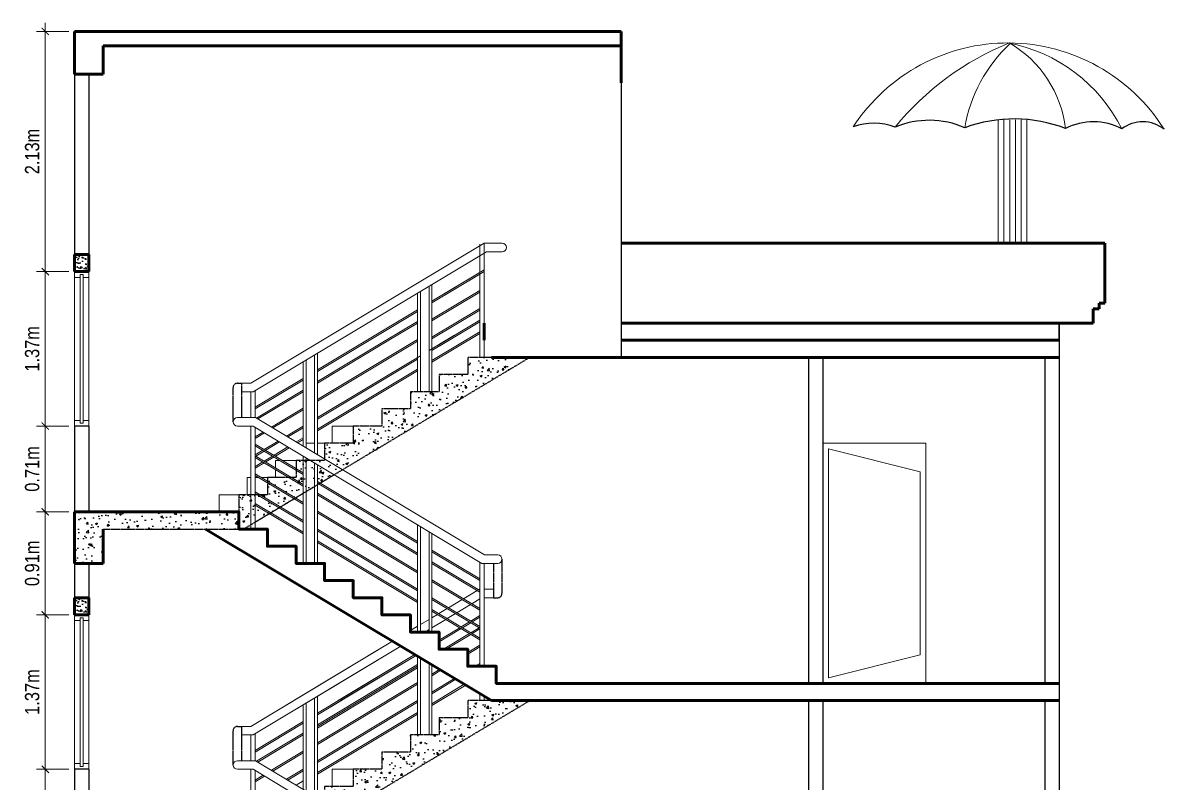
# Model space of a CAD drawing. Header units: inches. Extents: x -4010 to 92088, y -38563 to -1318.
# Drawn here: x 30557.5 to 30956.5, y -22051.6 to -21786.1 of the extents above; entities that cross this region are included whole.
import ezdxf

# ---------------------------------------------------------------- set-up
doc = ezdxf.new("R2010")
doc.units = ezdxf.units.IN
doc.header["$MEASUREMENT"] = 0
doc.header["$PDMODE"] = 99
doc.linetypes.add('ACAD_ISO04W100', pattern=[30.5, 24, -3, 0.5, -3])
doc.linetypes.add('DASHED2', pattern=[0.375, 0.25, -0.125])
for name, color, linetype, lineweight in [('Column', 2, 'Continuous', 50), ('Dimension', 7, 'Continuous', 15), ('door', 132, 'Continuous', 15), ('FLOOR CASE', 251, 'Continuous', 13), ('GRID', 8, 'ACAD_ISO04W100', 15), ('LOW-WALL', 4, 'Continuous', 20), ('RAIL', 200, 'Continuous', 13), ('RAILING', 2, 'Continuous', 13), ('win', 96, 'Continuous', 15), ('Window', 253, 'Continuous', 18)]:
    doc.layers.add(name, color=color, linetype=linetype, lineweight=lineweight)
for name, color, linetype in [('Hatch', 3, 'Continuous'), ('Stair', 190, 'DASHED2'), ('wall', 3, 'Continuous')]:
    doc.layers.add(name, color=color, linetype=linetype)
doc.styles.add('NARROW', font='ARIALN.TTF')
doc.dimstyles.new('3-16', dxfattribs={"dimtxt": 5, "dimasz": 2.5, "dimexe": 3, "dimexo": 2, "dimgap": 2, "dimtad": 1, "dimdec": 1, "dimzin": 3, "dimdsep": 46, "dimlunit": 4, "dimtxsty": 'NARROW', "dimblk": 'ARCHTICK', "dimcen": 0, "dimdle": 3, "dimclrd": 256, "dimclre": 256, "dimclrt": 7, "dimaunit": 1, "dimadec": 3, "dimazin": 1, "dimtfac": 1, "dimtdec": 1, "dimtofl": 0, "dimtmove": 0, "dimatfit": 3, "dimldrblk": 'CLOSED', "dimfxl": 1, "dimtolj": 1, "dimtzin": 0, "dimlwd": -1, "dimlwe": -1, "dimarcsym": 0})
pattern_1 = [(50, (19952.1916, -8265.562), (7.1726018, -0.6275213), [0.75, -8.25]), (355, (19952.1916, -8265.562), (-1.3875133, 7.5219213), [0.6, -6.6]), (100.4514, (19952.789, -8265.614), (5.7850938, 6.8943954), [0.637402, -7.011421]), (46.1842, (19952.192, -8263.562), (10.6724105, -1.65519), [1.125, -12.375]), (96.6356, (19953.081, -8263.7), (9.346627, 9.741179), [0.956103, -10.51713]), (351.1842, (19952.192, -8263.562), (9.3466195, 9.741186), [0.9, -9.9]), (21, (19953.1916, -8264.062), (5.9690705, -4.026189), [0.75, -8.25]), (326, (19953.1916, -8264.062), (2.4331533, 7.2515005), [0.6, -6.6]), (71.4514, (19953.689, -8264.397), (8.4022263, 3.225305), [0.637402, -7.011421]), (37.5, (19952.1916, -8265.5618), (0.12159855, 3.32893854), [0, -6.52, 0, -6.7, 0, -6.625]), (7.5, (19952.1916, -8265.5618), (2.6306954, 3.9441171), [0, -3.82, 0, -6.37, 0, -2.525]), (327.5, (19949.9616, -8265.5618), (5.33822436, -0.2255487), [0, -2.5, 0, -7.8, 0, -10.35]), (317.5, (19948.9616, -8265.562), (5.8318617, 1.0010498), [0, -3.25, 0, -5.18, 0, -7.35])]

# ---------------------------------------------------------------- blocks, each defined once
blk = doc.blocks.new('_ArchTick')
at = {"layer": 'GRID', "color": 0, "const_width": 0.15}
blk.add_lwpolyline([(-0.5, -0.5), (0.5, 0.5)], dxfattribs=at)
blk = doc.blocks.new('*D727')
at = {"layer": 'Defpoints', "color": 0}
for p in [(30565.34, -22047.06), (30575.6, -22047.06), (30575.6, -22077.06)]:
    blk.add_point(p, dxfattribs=at)
at = {"layer": 'Dimension'}
for p, q in [((30565.34, -22080.06), (30565.34, -22044.06)), ((30573.6, -22047.06), (30562.34, -22047.06)), ((30573.6, -22077.06), (30562.34, -22077.06))]:
    blk.add_line(p, q, dxfattribs=at)
at = {"layer": 'Dimension', "xscale": 2.5, "yscale": 2.5, "zscale": 2.5}
for p, rotation in [((30565.34, -22047.06), 90), ((30565.34, -22077.06), 270)]:
    blk.add_blockref('_ArchTick', p, dxfattribs=dict(at, rotation=rotation))
at = {"layer": 'Dimension', "color": 7, "insert": (30560.79, -22062.06), "char_height": 5, "attachment_point": 5, "rotation": 90, "style": 'NARROW'}
blk.add_mtext('\\A1;0.76m', dxfattribs=at)
blk = doc.blocks.new('_Closed')
at = {"layer": 'wall', "color": 0, "lineweight": -2}
for p, q in [((-1, 0.17), (0, 0)), ((-1, 0.17), (-1, -0.17)), ((0, 0), (-1, -0.17)), ((0, 0), (-1, 0))]:
    blk.add_line(p, q, dxfattribs=at)
blk = doc.blocks.new('*D731')
at = {"layer": 'Defpoints', "color": 0}
for p in [(30565.34, -21993.06), (30575.6, -21993.06), (30575.6, -22047.06)]:
    blk.add_point(p, dxfattribs=at)
at = {"layer": 'Dimension'}
for p, q in [((30573.6, -21993.06), (30562.34, -21993.06)), ((30565.34, -22050.06), (30565.34, -21990.06)), ((30573.6, -22047.06), (30562.34, -22047.06))]:
    blk.add_line(p, q, dxfattribs=at)
at = {"layer": 'Dimension', "xscale": 2.5, "yscale": 2.5, "zscale": 2.5}
for p, rotation in [((30565.34, -21993.06), 90), ((30565.34, -22047.06), 270)]:
    blk.add_blockref('_ArchTick', p, dxfattribs=dict(at, rotation=rotation))
at = {"layer": 'Dimension', "color": 7, "insert": (30560.79, -22020.06), "char_height": 5, "attachment_point": 5, "rotation": 90, "style": 'NARROW'}
blk.add_mtext('\\A1;1.37m', dxfattribs=at)
blk = doc.blocks.new('*D732')
at = {"layer": 'Defpoints', "color": 0}
for p in [(30565.34, -21957.06), (30575.6, -21957.06), (30575.6, -21993.06)]:
    blk.add_point(p, dxfattribs=at)
at = {"layer": 'Dimension'}
for p, q in [((30573.6, -21957.06), (30562.34, -21957.06)), ((30565.34, -21996.06), (30565.34, -21954.06)), ((30573.6, -21993.06), (30562.34, -21993.06))]:
    blk.add_line(p, q, dxfattribs=at)
at = {"layer": 'Dimension', "xscale": 2.5, "yscale": 2.5, "zscale": 2.5}
for p, rotation in [((30565.34, -21957.06), 90), ((30565.34, -21993.06), 270)]:
    blk.add_blockref('_ArchTick', p, dxfattribs=dict(at, rotation=rotation))
at = {"layer": 'Dimension', "color": 7, "insert": (30560.79, -21975.06), "char_height": 5, "attachment_point": 5, "rotation": 90, "style": 'NARROW'}
blk.add_mtext('\\A1;0.91m', dxfattribs=at)
blk = doc.blocks.new('*D733')
at = {"layer": 'Defpoints', "color": 0}
for p in [(30565.34, -21927.06), (30575.6, -21927.06), (30575.6, -21957.06)]:
    blk.add_point(p, dxfattribs=at)
at = {"layer": 'Dimension'}
for p, q in [((30565.34, -21960.06), (30565.34, -21924.06)), ((30573.6, -21927.06), (30562.34, -21927.06)), ((30573.6, -21957.06), (30562.34, -21957.06))]:
    blk.add_line(p, q, dxfattribs=at)
at = {"layer": 'Dimension', "xscale": 2.5, "yscale": 2.5, "zscale": 2.5}
for p, rotation in [((30565.34, -21927.06), 90), ((30565.34, -21957.06), 270)]:
    blk.add_blockref('_ArchTick', p, dxfattribs=dict(at, rotation=rotation))
at = {"layer": 'Dimension', "color": 7, "insert": (30560.79, -21942.06), "char_height": 5, "attachment_point": 5, "rotation": 90, "style": 'NARROW'}
blk.add_mtext('\\A1;0.71m', dxfattribs=at)
blk = doc.blocks.new('*D734')
at = {"layer": 'Defpoints', "color": 0}
for p in [(30565.34, -21789.06), (30575.6, -21789.06), (30575.6, -21873.06)]:
    blk.add_point(p, dxfattribs=at)
at = {"layer": 'Dimension'}
for p, q in [((30565.34, -21876.06), (30565.34, -21786.06)), ((30573.6, -21789.06), (30562.34, -21789.06)), ((30573.6, -21873.06), (30562.34, -21873.06))]:
    blk.add_line(p, q, dxfattribs=at)
at = {"layer": 'Dimension', "xscale": 2.5, "yscale": 2.5, "zscale": 2.5}
for p, rotation in [((30565.34, -21789.06), 90), ((30565.34, -21873.06), 270)]:
    blk.add_blockref('_ArchTick', p, dxfattribs=dict(at, rotation=rotation))
at = {"layer": 'Dimension', "color": 7, "insert": (30560.79, -21831.06), "char_height": 5, "attachment_point": 5, "rotation": 90, "style": 'NARROW'}
blk.add_mtext('\\A1;2.13m', dxfattribs=at)
blk = doc.blocks.new('*D735')
at = {"layer": 'Defpoints', "color": 0}
for p in [(30565.34, -21873.06), (30573.6, -21873.06), (30575.6, -21927.06)]:
    blk.add_point(p, dxfattribs=at)
at = {"layer": 'Dimension'}
for p, q in [((30565.34, -21930.06), (30565.34, -21870.06)), ((30571.6, -21873.06), (30562.34, -21873.06)), ((30573.6, -21927.06), (30562.34, -21927.06))]:
    blk.add_line(p, q, dxfattribs=at)
at = {"layer": 'Dimension', "xscale": 2.5, "yscale": 2.5, "zscale": 2.5}
for p, rotation in [((30565.34, -21873.06), 90), ((30565.34, -21927.06), 270)]:
    blk.add_blockref('_ArchTick', p, dxfattribs=dict(at, rotation=rotation))
at = {"layer": 'Dimension', "color": 7, "insert": (30560.79, -21900.06), "char_height": 5, "attachment_point": 5, "rotation": 90, "style": 'NARROW'}
blk.add_mtext('\\A1;1.37m', dxfattribs=at)

msp = doc.modelspace()

# ---------------------------------------------------------------- hatches: boundary and pattern name
at = {"layer": 'Hatch'}
h = msp.add_hatch(dxfattribs=at)
h.set_pattern_fill('AR-CONC', color=256, scale=0.5, style=0)
h.set_pattern_definition([(130, (24973.661, -3298.0426), (-3.5863009, -0.31376067), [0.375, -4.125]), (185, (24973.661, -3298.0426), (0.6937567, 3.7609607), [0.3, -3.3]), (79.5486, (24973.362, -3298.0687), (-2.8925469, 3.4471977), [0.31870095, -3.50571056]), (133.8158, (24973.661, -3297.0426), (-5.3362052, -0.8275951), [0.5625, -6.1875]), (83.3644, (24973.216, -3297.1115), (-4.6733135, 4.8705894), [0.4780514, -5.258565]), (188.8158, (24973.661, -3297.0426), (-4.6733097, 4.870593), [0.45, -4.95]), (159, (24973.161, -3297.2926), (-2.98453526, -2.01309445), [0.375, -4.125]), (214, (24973.161, -3297.2926), (-1.21657666, 3.6257502), [0.3, -3.3]), (108.5486, (24972.9122, -3297.4603), (-4.20111314, 1.6126525), [0.31870095, -3.50571056]), (142.5, (24973.6609, -3298.0426), (-0.06079928, 1.66446927), [0, -3.26, 0, -3.35, 0, -3.3125]), (172.5, (24973.661, -3298.0426), (-1.31534769, 1.97205856), [0, -1.91, 0, -3.185, 0, -1.2625]), (212.5, (24974.7759, -3298.0426), (-2.66911218, -0.11277436), [0, -1.25, 0, -3.9, 0, -5.175]), (222.5, (24975.276, -3298.0426), (-2.91593085, 0.5005249), [0, -1.625, 0, -2.59, 0, -3.675])])
h.paths.add_polyline_path([(30575.597, -21867.062), (30580.597, -21867.062), (30580.597, -21873.062), (30575.597, -21873.062)])
h = msp.add_hatch(dxfattribs=at)
h.set_pattern_fill('AR-CONC', color=256, style=0)
h.set_pattern_definition(pattern_1)
h.paths.add_polyline_path([(30734.687, -21903.062), (30721.363, -21903.062), (30713.025, -21903.062), (30713.025, -21909.062), (30703.025, -21909.062), (30703.025, -21915.062), (30693.025, -21915.062), (30693.025, -21921.062), (30683.025, -21921.062), (30683.025, -21927.062), (30673.025, -21927.062), (30673.025, -21933.062), (30663.025, -21933.062), (30663.025, -21938.563), (30669.272, -21942.311)])
h = msp.add_hatch(dxfattribs=at)
h.set_pattern_fill('AR-CONC', color=256, style=0)
h.set_pattern_definition(pattern_1)
h.paths.add_polyline_path([(30633.025, -21957.062), (30575.597, -21957.062), (30575.597, -21975.062), (30585.597, -21975.062), (30585.597, -21963.062), (30633.025, -21963.062)])
h.paths.add_polyline_path([(30637.275, -21951.062), (30633.025, -21951.062), (30633.025, -21957.062), (30633.025, -21963.062), (30634.687, -21963.062), (30637.275, -21961.509)])
h.paths.add_polyline_path([(30643.715, -21957.645), (30638.775, -21954.681), (30638.775, -21960.609)])
h.paths.add_polyline_path([(30638.775, -21951.062), (30637.275, -21951.062), (30637.275, -21961.509), (30638.775, -21960.609)])
h.paths.add_polyline_path([(30639.546, -21951.062), (30638.775, -21951.062), (30638.775, -21954.098), (30644.201, -21957.353), (30647.117, -21955.604)])
h.paths.add_polyline_path([(30643.025, -21946.853), (30643.025, -21951.062), (30640.518, -21951.062), (30647.603, -21955.313), (30652.363, -21952.456)])
h.paths.add_polyline_path([(30655.525, -21948.058), (30650.532, -21945.062), (30643.025, -21945.062), (30643.025, -21946.27), (30652.849, -21952.165), (30655.525, -21950.559)])
h.paths.add_polyline_path([(30651.504, -21945.062), (30650.532, -21945.062), (30655.525, -21948.058), (30655.525, -21947.474)], flags=17)
h.paths.add_polyline_path([(30655.525, -21943.976), (30653.025, -21942.476), (30653.025, -21945.062), (30651.504, -21945.062), (30655.525, -21947.474)])
h.paths.add_polyline_path([(30659.525, -21939.962), (30658.025, -21939.062), (30656.525, -21939.062), (30656.525, -21949.959), (30659.525, -21948.159)])
h.paths.add_polyline_path([(30655.525, -21939.062), (30653.025, -21939.062), (30653.025, -21941.893), (30655.525, -21943.393)])
h.paths.add_polyline_path([(30656.525, -21939.062), (30655.525, -21939.062), (30655.525, -21950.559), (30656.525, -21949.959)])
h.paths.add_polyline_path([(30663.025, -21938.563), (30663.025, -21939.062), (30658.025, -21939.062), (30666.356, -21944.06), (30669.272, -21942.311)])
h.paths.add_polyline_path([(30660.525, -21940.562), (30660.525, -21946.393), (30661.497, -21946.976), (30666.356, -21944.06)])
h = msp.add_hatch(dxfattribs=at)
h.set_pattern_fill('AR-CONC', color=256, scale=0.5, style=0)
h.set_pattern_definition([(130, (24973.661, -3418.0426), (-3.5863009, -0.31376067), [0.375, -4.125]), (185, (24973.661, -3418.0426), (0.6937567, 3.7609607), [0.3, -3.3]), (79.5486, (24973.362, -3418.0687), (-2.8925469, 3.4471977), [0.31870095, -3.50571056]), (133.8158, (24973.661, -3417.0426), (-5.3362052, -0.8275951), [0.5625, -6.1875]), (83.3644, (24973.216, -3417.1115), (-4.6733135, 4.8705894), [0.4780514, -5.258565]), (188.8158, (24973.661, -3417.0426), (-4.6733097, 4.870593), [0.45, -4.95]), (159, (24973.161, -3417.2926), (-2.98453526, -2.01309445), [0.375, -4.125]), (214, (24973.161, -3417.2926), (-1.21657666, 3.6257502), [0.3, -3.3]), (108.5486, (24972.9122, -3417.4603), (-4.20111314, 1.6126525), [0.31870095, -3.50571056]), (142.5, (24973.6609, -3418.0426), (-0.06079928, 1.66446927), [0, -3.26, 0, -3.35, 0, -3.3125]), (172.5, (24973.661, -3418.0426), (-1.31534769, 1.97205856), [0, -1.91, 0, -3.185, 0, -1.2625]), (212.5, (24974.7759, -3418.0426), (-2.66911218, -0.11277436), [0, -1.25, 0, -3.9, 0, -5.175]), (222.5, (24975.276, -3418.0426), (-2.91593085, 0.5005249), [0, -1.625, 0, -2.59, 0, -3.675])])
h.paths.add_polyline_path([(30575.597, -21987.062), (30580.597, -21987.062), (30580.597, -21993.062), (30575.597, -21993.062)])
h = msp.add_hatch(dxfattribs=at)
h.set_pattern_fill('AR-CONC', color=256, scale=0.5, style=0)
h.set_pattern_definition([(130, (24973.661, -3418.0426), (-3.5863009, -0.31376067), [0.375, -4.125]), (185, (24973.661, -3418.0426), (0.6937567, 3.7609607), [0.3, -3.3]), (79.5486, (24973.362, -3418.0687), (-2.8925469, 3.4471977), [0.31870095, -3.50571056]), (133.8158, (24973.661, -3417.0426), (-5.3362052, -0.8275951), [0.5625, -6.1875]), (83.3644, (24973.216, -3417.1115), (-4.6733135, 4.8705894), [0.4780514, -5.258565]), (188.8158, (24973.661, -3417.0426), (-4.6733097, 4.870593), [0.45, -4.95]), (159, (24973.161, -3417.2926), (-2.98453526, -2.01309445), [0.375, -4.125]), (214, (24973.161, -3417.2926), (-1.21657666, 3.6257502), [0.3, -3.3]), (108.5486, (24972.9122, -3417.4603), (-4.20111314, 1.6126525), [0.31870095, -3.50571056]), (142.5, (24973.6609, -3418.0426), (-0.06079928, 1.66446927), [0, -3.26, 0, -3.35, 0, -3.3125]), (172.5, (24973.661, -3418.0426), (-1.31534769, 1.97205856), [0, -1.91, 0, -3.185, 0, -1.2625]), (212.5, (24974.7759, -3418.0426), (-2.66911218, -0.11277436), [0, -1.25, 0, -3.9, 0, -5.175]), (222.5, (24975.276, -3418.0426), (-2.91593085, 0.5005249), [0, -1.625, 0, -2.59, 0, -3.675])])
h.paths.add_polyline_path([(30575.597, -21987.062), (30580.597, -21987.062), (30580.597, -21993.062), (30575.597, -21993.062)])
h = msp.add_hatch(dxfattribs=at)
h.set_pattern_fill('AR-CONC', color=256, style=0)
h.set_pattern_definition([(50, (19952.1916, -8025.562), (7.1726018, -0.6275213), [0.75, -8.25]), (355, (19952.1916, -8025.562), (-1.3875133, 7.5219213), [0.6, -6.6]), (100.4514, (19952.789, -8025.614), (5.7850938, 6.8943954), [0.637402, -7.011421]), (46.1842, (19952.192, -8023.562), (10.6724105, -1.65519), [1.125, -12.375]), (96.6356, (19953.081, -8023.7), (9.346627, 9.741179), [0.956103, -10.51713]), (351.1842, (19952.192, -8023.562), (9.3466195, 9.741186), [0.9, -9.9]), (21, (19953.1916, -8024.062), (5.9690705, -4.026189), [0.75, -8.25]), (326, (19953.1916, -8024.062), (2.4331533, 7.2515005), [0.6, -6.6]), (71.4514, (19953.689, -8024.397), (8.4022263, 3.225305), [0.637402, -7.011421]), (37.5, (19952.1916, -8025.5618), (0.12159855, 3.32893854), [0, -6.52, 0, -6.7, 0, -6.625]), (7.5, (19952.1916, -8025.5618), (2.6306954, 3.9441171), [0, -3.82, 0, -6.37, 0, -2.525]), (327.5, (19949.9616, -8025.5618), (5.33822436, -0.2255487), [0, -2.5, 0, -7.8, 0, -10.35]), (317.5, (19948.9616, -8025.562), (5.8318617, 1.0010498), [0, -3.25, 0, -5.18, 0, -7.35])])
h.paths.add_polyline_path([(30734.687, -22023.062), (30721.363, -22023.062), (30713.025, -22023.062), (30713.025, -22029.062), (30703.025, -22029.062), (30703.025, -22035.062), (30693.025, -22035.062), (30693.025, -22041.062), (30683.025, -22041.062), (30683.025, -22047.062), (30673.025, -22047.062), (30673.025, -22053.062), (30663.025, -22053.062), (30663.025, -22058.563), (30669.272, -22062.311)])
h.paths.add_polyline_path([(30663.025, -22058.563), (30663.025, -22059.062), (30658.025, -22059.062), (30666.356, -22064.06), (30669.272, -22062.311)])
h.paths.add_polyline_path([(30666.356, -22064.06), (30660.525, -22060.562), (30660.525, -22066.393), (30661.497, -22066.976)])
h.paths.add_polyline_path([(30659.525, -22059.962), (30658.025, -22059.062), (30656.525, -22059.062), (30656.525, -22069.959), (30659.525, -22068.159)])
h.paths.add_polyline_path([(30660.525, -22060.562), (30659.525, -22059.962), (30659.525, -22068.159), (30660.525, -22067.559)])
h.paths.add_polyline_path([(30656.525, -22059.062), (30655.525, -22059.062), (30655.525, -22070.559), (30656.525, -22069.959)])
h.paths.add_polyline_path([(30655.525, -22059.062), (30653.025, -22059.062), (30653.025, -22061.893), (30655.525, -22063.393)])
h.paths.add_polyline_path([(30655.525, -22063.976), (30653.025, -22062.476), (30653.025, -22065.062), (30651.504, -22065.062), (30655.525, -22067.474)])
h.paths.add_polyline_path([(30655.525, -22068.058), (30650.532, -22065.062), (30643.025, -22065.062), (30643.025, -22066.27), (30652.849, -22072.165), (30655.525, -22070.559)])

# ---------------------------------------------------------------- linework, layer by layer
at = {"layer": 'Column'}
for p, q in [((30575.597, -21789.062), (30766.692, -21789.062)), ((30575.597, -21804.062), (30575.597, -21789.062)), ((30766.692, -21789.062), (30575.597, -21789.062)), ((30766.692, -21794.062), (30766.692, -21789.062)), ((30585.597, -21794.062), (30766.692, -21794.062)), ((30585.597, -21804.062), (30585.597, -21794.062)), ((30766.692, -21807.062), (30766.692, -21794.062)), ((30575.597, -21804.062), (30585.597, -21804.062)), ((30766.692, -21863.062), (30935.756, -21863.062)), ((30766.692, -21863.062), (30935.756, -21863.062)), ((30935.756, -21881.062), (30935.756, -21863.062)), ((30575.597, -21867.062), (30580.597, -21867.062)), ((30575.597, -21873.062), (30575.597, -21867.062)), ((30580.597, -21867.062), (30580.597, -21873.062)), ((30575.597, -21873.062), (30580.597, -21873.062)), ((30935.756, -21884.062), (30935.756, -21881.062)), ((30931.756, -21891.062), (30931.756, -21886.062)), ((30931.756, -21886.062), (30933.756, -21886.062)), ((30933.756, -21886.062), (30933.756, -21884.062)), ((30933.756, -21884.062), (30935.756, -21884.062)), ((30718.754, -21897.062), (30718.754, -21891.062)), ((30766.692, -21891.062), (30931.756, -21891.062)), ((30766.692, -21891.062), (30931.756, -21891.062)), ((30766.692, -21897.062), (30919.756, -21897.062)), ((30766.692, -21897.062), (30919.756, -21897.062)), ((30768.097, -21903.062), (30721.363, -21903.062)), ((30766.692, -21903.062), (30919.756, -21903.062)), ((30575.597, -21957.062), (30575.597, -21975.062)), ((30585.597, -21975.062), (30585.597, -21963.062)), ((30621.363, -21963.062), (30721.363, -22023.062)), ((30575.597, -21975.062), (30585.597, -21975.062)), ((30575.597, -21987.062), (30580.597, -21987.062)), ((30575.597, -21993.062), (30575.597, -21987.062)), ((30575.597, -21987.062), (30580.597, -21987.062)), ((30575.597, -21993.062), (30575.597, -21987.062)), ((30580.597, -21987.062), (30580.597, -21993.062)), ((30580.597, -21987.062), (30580.597, -21993.062)), ((30575.597, -21993.062), (30580.597, -21993.062)), ((30575.597, -21993.062), (30580.597, -21993.062)), ((30575.597, -21993.062), (30580.597, -21993.062)), ((30575.597, -21993.062), (30580.597, -21993.062)), ((30791.307, -22017.062), (30919.756, -22017.062)), ((30791.307, -22017.062), (30919.756, -22017.062)), ((30791.307, -22017.062), (30919.756, -22017.062)), ((30791.307, -22017.062), (30919.756, -22017.062)), ((30781.307, -22023.062), (30721.363, -22023.062)), ((30781.307, -22023.062), (30721.363, -22023.062)), ((30795.35, -22023.062), (30721.363, -22023.062)), ((30795.35, -22023.062), (30721.363, -22023.062)), ((30795.35, -22023.062), (30721.363, -22023.062)), ((30795.35, -22023.062), (30721.363, -22023.062)), ((30795.35, -22023.062), (30721.363, -22023.062)), ((30795.35, -22023.062), (30721.363, -22023.062)), ((30791.307, -22023.062), (30781.307, -22023.062)), ((30781.307, -22023.062), (30781.307, -22023.062)), ((30791.307, -22023.062), (30781.307, -22023.062)), ((30781.307, -22023.062), (30781.307, -22023.062)), ((30791.307, -22023.062), (30919.756, -22023.062)), ((30791.307, -22023.062), (30919.756, -22023.062)), ((30791.307, -22023.062), (30919.756, -22023.062)), ((30791.307, -22023.062), (30919.756, -22023.062)), ((30791.307, -22023.062), (30919.756, -22023.062)), ((30791.307, -22023.062), (30919.756, -22023.062)), ((30791.307, -22023.062), (30919.756, -22023.062)), ((30791.307, -22023.062), (30919.756, -22023.062))]:
    msp.add_line(p, q, dxfattribs=at)
msp.add_lwpolyline([(30718.754, -21897.062), (30718.754, -21897.062)], close=True, dxfattribs=at)
msp.add_lwpolyline([(30791.307, -22017.062), (30723.025, -22017.062), (30723.025, -22011.062), (30713.025, -22011.062), (30713.025, -22005.062), (30703.025, -22005.062), (30703.025, -21999.062), (30693.025, -21999.062), (30693.025, -21993.062), (30683.025, -21993.062), (30683.025, -21987.062), (30673.025, -21987.062), (30673.025, -21981.062), (30663.025, -21981.062), (30663.025, -21975.062), (30653.025, -21975.062), (30653.025, -21969.062), (30643.025, -21969.062), (30643.025, -21963.062), (30633.025, -21963.062), (30633.025, -21957.062), (30575.597, -21957.062)], dxfattribs=at)
at = {"layer": 'door'}
for points in [[(30873.184, -22017.062), (30837.184, -22017.062), (30837.184, -21933.062), (30873.184, -21933.062)], [(30871.184, -22007.062), (30839.184, -22015.062), (30839.184, -21935.062), (30871.184, -21943.062)]]:
    msp.add_lwpolyline(points, close=True, dxfattribs=at)
at = {"layer": 'FLOOR CASE'}
for p, q in [((30718.754, -21863.126), (30637.194, -21912.062)), ((30719.585, -21866.126), (30638.025, -21915.062)), ((30717.254, -21902.54), (30717.254, -21863.443)), ((30718.754, -21903.44), (30718.754, -21862.993)), ((30718.754, -21863.126), (30725.085, -21863.126)), ((30719.585, -21866.126), (30725.085, -21866.126)), ((30726.585, -21864.626), (30726.585, -21864.626)), ((30726.585, -21864.626), (30726.585, -21864.626)), ((30717.254, -21873.355), (30700.504, -21883.405)), ((30717.254, -21873.938), (30700.504, -21883.988)), ((30718.754, -21872.455), (30700.525, -21883.393)), ((30718.754, -21873.038), (30700.525, -21883.976)), ((30700.525, -21897.062), (30700.525, -21877.562)), ((30695.525, -21897.062), (30695.525, -21880.562)), ((30696.525, -21897.062), (30696.525, -21879.962)), ((30699.525, -21897.062), (30699.525, -21878.162)), ((30717.254, -21879.651), (30700.504, -21889.701)), ((30717.254, -21880.234), (30700.504, -21890.284)), ((30717.254, -21885.947), (30700.504, -21895.997)), ((30695.525, -21886.393), (30660.525, -21907.393)), ((30695.525, -21886.976), (30660.525, -21907.976)), ((30717.254, -21886.53), (30700.504, -21896.58)), ((30717.254, -21890.029), (30702.314, -21898.993)), ((30695.525, -21890.474), (30684.546, -21897.062)), ((30695.518, -21891.062), (30685.518, -21897.062)), ((30717.254, -21890.612), (30703.286, -21898.993)), ((30695.525, -21896.77), (30660.525, -21917.77)), ((30685.518, -21897.062), (30660.525, -21912.058)), ((30684.546, -21897.062), (30660.525, -21911.474)), ((30695.525, -21897.353), (30660.525, -21918.353)), ((30695.525, -21915.062), (30695.525, -21897.062)), ((30696.525, -21915.062), (30696.525, -21897.062)), ((30708.448, -21895.313), (30699.525, -21900.666)), ((30699.525, -21915.062), (30699.525, -21897.062)), ((30717.254, -21894.11), (30700.525, -21904.148)), ((30717.254, -21894.693), (30700.525, -21904.731)), ((30705.532, -21897.062), (30700.525, -21900.066)), ((30706.504, -21897.062), (30700.525, -21900.649)), ((30700.525, -21915.062), (30700.525, -21897.062)), ((30660.525, -21937.063), (30660.525, -21901.562)), ((30717.275, -21903.062), (30717.275, -21900.609)), ((30718.775, -21903.062), (30718.775, -21901.509)), ((30655.525, -21934.063), (30655.525, -21904.562)), ((30656.525, -21934.663), (30656.525, -21903.962)), ((30659.525, -21936.463), (30659.525, -21902.162)), ((30696.525, -21902.466), (30660.525, -21924.066)), ((30695.525, -21903.649), (30660.525, -21924.649)), ((30717.275, -21903.062), (30718.775, -21903.062)), ((30695.525, -21907.148), (30660.525, -21928.148)), ((30695.525, -21907.731), (30660.525, -21928.731)), ((30637.194, -21912.062), (30634.025, -21912.062)), ((30655.525, -21910.393), (30638.775, -21920.443)), ((30655.525, -21910.976), (30638.775, -21921.026)), ((30638.025, -21915.062), (30634.025, -21915.062)), ((30637.275, -21924.062), (30637.275, -21915.062)), ((30638.775, -21924.062), (30638.775, -21914.612)), ((30655.525, -21914.474), (30639.201, -21924.269)), ((30655.525, -21915.058), (30639.687, -21924.56)), ((30655.525, -21920.77), (30644.448, -21927.417)), ((30655.525, -21921.353), (30644.934, -21927.708)), ((30641.532, -21929.166), (30638.775, -21930.82)), ((30642.018, -21929.458), (30638.775, -21931.403)), ((30655.525, -21927.066), (30649.694, -21930.565)), ((30655.525, -21927.649), (30650.18, -21930.856)), ((30673.025, -21927.062), (30665.669, -21927.062)), ((30665.669, -21927.062), (30665.669, -21933.062)), ((30646.779, -21932.314), (30641.92, -21935.229)), ((30647.265, -21932.605), (30642.406, -21935.521)), ((30655.525, -21931.148), (30653.096, -21932.605)), ((30655.525, -21931.731), (30653.582, -21932.897)), ((30659.525, -21933.062), (30656.525, -21933.062)), ((30663.025, -21933.062), (30660.525, -21933.062)), ((30641.434, -21935.521), (30638.775, -21937.116)), ((30641.92, -21935.813), (30639.004, -21937.562)), ((30644.835, -21937.562), (30641.92, -21939.311)), ((30645.321, -21937.853), (30642.406, -21939.603)), ((30650.18, -21934.355), (30645.321, -21937.27)), ((30650.666, -21934.646), (30645.807, -21937.562)), ((30641.434, -21939.603), (30638.775, -21941.198)), ((30641.92, -21939.894), (30638.775, -21941.781)), ((30645.886, -21939.062), (30645.886, -21941.691)), ((30647.335, -21939.062), (30645.886, -21939.062)), ((30653.025, -21939.062), (30648.307, -21939.062)), ((30635.994, -21945.062), (30635.994, -21951.062)), ((30637.275, -21945.062), (30635.994, -21945.062)), ((30640.039, -21945.062), (30638.775, -21945.062)), ((30643.025, -21945.062), (30641.011, -21945.062)), ((30645.886, -21942.274), (30645.886, -21945.062)), ((30633.025, -21951.062), (30626.102, -21951.062)), ((30626.102, -21951.062), (30626.102, -21957.062)), ((30716.363, -21984.56), (30711.603, -21987.417)), ((30716.363, -21984.56), (30711.603, -21987.417)), ((30717.194, -21984.062), (30716.849, -21984.269)), ((30717.194, -21984.062), (30716.849, -21984.269)), ((30717.194, -21984.062), (30717.275, -21984.062)), ((30717.194, -21984.062), (30717.275, -21984.062)), ((30718.775, -21984.062), (30722.025, -21984.062)), ((30718.775, -21984.062), (30722.025, -21984.062)), ((30711.117, -21987.708), (30706.356, -21990.565)), ((30711.117, -21987.708), (30706.356, -21990.565)), ((30714.032, -21989.458), (30709.272, -21992.314)), ((30714.032, -21989.458), (30709.272, -21992.314)), ((30717.275, -21987.512), (30714.518, -21989.166)), ((30717.275, -21987.512), (30714.518, -21989.166)), ((30717.275, -22011.062), (30717.275, -21987.512)), ((30717.275, -22011.062), (30717.275, -21987.512)), ((30718.775, -21987.062), (30722.025, -21987.062)), ((30718.775, -22011.062), (30718.775, -21987.062)), ((30718.775, -21987.062), (30722.025, -21987.062)), ((30718.775, -22011.062), (30718.775, -21987.062)), ((30702.469, -21992.897), (30700.525, -21994.063)), ((30702.469, -21992.897), (30700.525, -21994.063)), ((30702.469, -21992.897), (30700.525, -21994.063)), ((30702.469, -21992.897), (30700.525, -21994.063)), ((30705.87, -21990.856), (30702.955, -21992.605)), ((30705.87, -21990.856), (30702.955, -21992.605)), ((30708.786, -21992.605), (30705.87, -21994.355)), ((30708.786, -21992.605), (30705.87, -21994.355)), ((30708.786, -21992.605), (30705.87, -21994.355)), ((30708.786, -21992.605), (30705.87, -21994.355)), ((30717.275, -21993.343), (30714.131, -21995.229)), ((30717.275, -21993.343), (30714.131, -21995.229)), ((30717.275, -21993.343), (30714.131, -21995.229)), ((30717.275, -21993.343), (30714.131, -21995.229)), ((30695.525, -21997.063), (30693.025, -21998.563)), ((30695.525, -21997.063), (30693.025, -21998.563)), ((30695.525, -21997.063), (30693.025, -21998.563)), ((30695.525, -21997.063), (30693.025, -21998.563)), ((30699.525, -21994.663), (30696.525, -21996.463)), ((30699.525, -21994.663), (30696.525, -21996.463)), ((30699.525, -21994.663), (30696.525, -21996.463)), ((30699.525, -21994.663), (30696.525, -21996.463)), ((30705.384, -21994.646), (30700.525, -21997.562)), ((30705.384, -21994.646), (30700.525, -21997.562)), ((30705.384, -21994.646), (30700.525, -21997.562)), ((30705.384, -21994.646), (30700.525, -21997.562)), ((30710.244, -21997.562), (30703.025, -22001.893)), ((30710.244, -21997.562), (30703.025, -22001.893)), ((30710.244, -21997.562), (30703.025, -22001.893)), ((30710.244, -21997.562), (30703.025, -22001.893)), ((30713.645, -21995.521), (30710.729, -21997.27)), ((30713.645, -21995.521), (30710.729, -21997.27)), ((30713.645, -21995.521), (30710.729, -21997.27)), ((30713.645, -21995.521), (30710.729, -21997.27)), ((30714.131, -21995.813), (30711.215, -21997.562)), ((30714.131, -21995.813), (30711.215, -21997.562)), ((30714.131, -21995.813), (30711.215, -21997.562)), ((30714.131, -21995.813), (30711.215, -21997.562)), ((30717.046, -21997.562), (30714.131, -21999.311)), ((30717.046, -21997.562), (30714.131, -21999.311)), ((30717.046, -21997.562), (30714.131, -21999.311)), ((30717.046, -21997.562), (30714.131, -21999.311)), ((30717.275, -21993.926), (30714.617, -21995.521)), ((30717.275, -21993.926), (30714.617, -21995.521)), ((30717.275, -21993.926), (30714.617, -21995.521)), ((30717.275, -21993.926), (30714.617, -21995.521)), ((30699.525, -21998.162), (30698.025, -21999.062)), ((30699.525, -21998.162), (30698.025, -21999.062)), ((30699.525, -21998.162), (30698.025, -21999.062)), ((30699.525, -21998.162), (30698.025, -21999.062)), ((30710.729, -21997.853), (30703.025, -22002.476)), ((30710.729, -21997.853), (30703.025, -22002.476)), ((30710.729, -21997.853), (30703.025, -22002.476)), ((30710.729, -21997.853), (30703.025, -22002.476)), ((30713.645, -21999.603), (30704.546, -22005.062)), ((30713.645, -21999.603), (30704.546, -22005.062)), ((30713.645, -21999.603), (30704.546, -22005.062)), ((30713.645, -21999.603), (30704.546, -22005.062)), ((30714.131, -21999.894), (30705.518, -22005.062)), ((30714.131, -21999.894), (30705.518, -22005.062)), ((30714.131, -21999.894), (30705.518, -22005.062)), ((30714.131, -21999.894), (30705.518, -22005.062)), ((30717.275, -21998.008), (30714.617, -21999.603)), ((30717.275, -21998.008), (30714.617, -21999.603)), ((30717.275, -21998.008), (30714.617, -21999.603)), ((30717.275, -21998.008), (30714.617, -21999.603)), ((30686.779, -22002.311), (30637.194, -22032.062)), ((30689.694, -22004.06), (30638.025, -22035.062)), ((30686.779, -22002.311), (30652.194, -22023.062)), ((30686.779, -22002.311), (30652.194, -22023.062)), ((30686.779, -22002.311), (30652.194, -22023.062)), ((30686.779, -22002.311), (30652.194, -22023.062)), ((30689.694, -22004.06), (30658.025, -22023.062)), ((30689.694, -22004.06), (30658.025, -22023.062)), ((30689.694, -22004.06), (30658.025, -22023.062)), ((30689.694, -22004.06), (30658.025, -22023.062)), ((30717.275, -22003.72), (30713.025, -22006.27)), ((30717.275, -22003.72), (30713.025, -22006.27)), ((30717.275, -22003.72), (30713.025, -22006.27)), ((30717.275, -22003.72), (30713.025, -22006.27)), ((30717.275, -22004.303), (30713.025, -22006.853)), ((30717.275, -22004.303), (30713.025, -22006.853)), ((30717.275, -22004.303), (30713.025, -22006.853)), ((30717.275, -22004.303), (30713.025, -22006.853)), ((30694.553, -22006.976), (30660.525, -22027.393)), ((30695.039, -22007.267), (30660.525, -22027.976)), ((30694.553, -22006.976), (30667.744, -22023.062)), ((30694.553, -22006.976), (30667.744, -22023.062)), ((30694.553, -22006.976), (30667.744, -22023.062)), ((30694.553, -22006.976), (30667.744, -22023.062)), ((30695.039, -22007.267), (30668.715, -22023.062)), ((30695.039, -22007.267), (30668.715, -22023.062)), ((30695.039, -22007.267), (30668.715, -22023.062)), ((30695.039, -22007.267), (30668.715, -22023.062)), ((30695.525, -22035.062), (30695.525, -22007.559)), ((30695.525, -22023.649), (30695.525, -22007.559)), ((30695.525, -22023.649), (30695.525, -22007.559)), ((30695.525, -22023.649), (30695.525, -22007.559)), ((30695.525, -22023.649), (30695.525, -22007.559)), ((30696.525, -22035.062), (30696.525, -22008.159)), ((30696.525, -22023.062), (30696.525, -22008.159)), ((30696.525, -22023.062), (30696.525, -22008.159)), ((30696.525, -22023.062), (30696.525, -22008.159)), ((30696.525, -22023.062), (30696.525, -22008.159)), ((30695.525, -22010.474), (30660.525, -22031.474)), ((30695.525, -22011.058), (30660.525, -22032.058)), ((30695.525, -22011.058), (30660.525, -22032.058)), ((30695.525, -22011.058), (30660.525, -22032.058)), ((30695.525, -22011.641), (30660.525, -22032.641)), ((30695.525, -22011.641), (30660.525, -22032.641)), ((30699.525, -22035.062), (30699.525, -22009.959)), ((30699.525, -22023.062), (30699.525, -22009.959)), ((30699.525, -22023.062), (30699.525, -22009.959)), ((30699.525, -22023.062), (30699.525, -22009.959)), ((30699.525, -22023.062), (30699.525, -22009.959)), ((30700.525, -22035.062), (30700.525, -22010.559)), ((30700.525, -22024.731), (30700.525, -22010.559)), ((30700.525, -22024.731), (30700.525, -22010.559)), ((30700.525, -22024.731), (30700.525, -22010.559)), ((30700.525, -22024.731), (30700.525, -22010.559)), ((30703.201, -22012.165), (30700.525, -22013.77)), ((30703.201, -22012.165), (30700.525, -22013.77)), ((30703.201, -22012.165), (30700.525, -22013.77)), ((30703.201, -22012.165), (30700.525, -22013.77)), ((30703.687, -22012.456), (30700.525, -22014.353)), ((30703.687, -22012.456), (30700.525, -22014.353)), ((30703.687, -22012.456), (30700.525, -22014.353)), ((30703.687, -22012.456), (30700.525, -22014.353)), ((30717.275, -22010.016), (30715.532, -22011.062)), ((30717.275, -22010.016), (30715.532, -22011.062)), ((30717.275, -22010.016), (30715.532, -22011.062)), ((30717.275, -22010.016), (30715.532, -22011.062)), ((30717.275, -22010.599), (30716.504, -22011.062)), ((30717.275, -22010.599), (30716.504, -22011.062)), ((30717.275, -22010.599), (30716.504, -22011.062)), ((30717.275, -22010.599), (30716.504, -22011.062)), ((30662.194, -22017.062), (30637.194, -22032.062)), ((30662.194, -22017.062), (30637.194, -22032.062)), ((30668.025, -22017.062), (30638.025, -22035.062)), ((30668.025, -22017.062), (30638.025, -22035.062)), ((30695.525, -22016.77), (30660.525, -22037.77)), ((30678.715, -22017.062), (30660.525, -22027.976)), ((30677.744, -22017.062), (30660.525, -22027.393)), ((30678.715, -22017.062), (30660.525, -22027.976)), ((30677.744, -22017.062), (30660.525, -22027.393)), ((30678.715, -22017.062), (30660.525, -22027.976)), ((30677.744, -22017.062), (30660.525, -22027.393)), ((30678.715, -22017.062), (30660.525, -22027.976)), ((30677.744, -22017.062), (30660.525, -22027.393)), ((30695.525, -22017.353), (30660.525, -22038.353)), ((30695.525, -22016.77), (30685.039, -22023.062)), ((30695.525, -22016.77), (30685.039, -22023.062)), ((30695.525, -22016.77), (30685.039, -22023.062)), ((30695.525, -22016.77), (30685.039, -22023.062)), ((30695.525, -22017.353), (30686.011, -22023.062)), ((30695.525, -22017.353), (30686.011, -22023.062)), ((30695.525, -22017.353), (30686.011, -22023.062)), ((30695.525, -22017.353), (30686.011, -22023.062)), ((30696.525, -22035.062), (30696.525, -22017.062)), ((30696.525, -22035.062), (30696.525, -22017.062)), ((30708.448, -22015.313), (30700.525, -22020.066)), ((30708.448, -22015.313), (30700.525, -22020.066)), ((30708.448, -22015.313), (30700.525, -22020.066)), ((30708.448, -22015.313), (30700.525, -22020.066)), ((30708.448, -22015.313), (30700.525, -22020.066)), ((30708.448, -22015.313), (30700.525, -22020.066)), ((30708.448, -22015.313), (30700.525, -22020.066)), ((30708.448, -22015.313), (30700.525, -22020.066)), ((30708.934, -22015.604), (30700.525, -22020.649)), ((30708.934, -22015.604), (30700.525, -22020.649)), ((30708.934, -22015.604), (30700.525, -22020.649)), ((30708.934, -22015.604), (30700.525, -22020.649)), ((30708.934, -22015.604), (30700.525, -22020.649)), ((30708.934, -22015.604), (30700.525, -22020.649)), ((30708.934, -22015.604), (30700.525, -22020.649)), ((30708.934, -22015.604), (30700.525, -22020.649)), ((30711.849, -22017.353), (30700.525, -22024.148)), ((30711.849, -22017.353), (30700.525, -22024.148)), ((30711.849, -22017.353), (30700.525, -22024.148)), ((30711.849, -22017.353), (30700.525, -22024.148)), ((30711.849, -22017.353), (30700.525, -22024.148)), ((30711.849, -22017.353), (30700.525, -22024.148)), ((30711.849, -22017.353), (30700.525, -22024.148)), ((30711.849, -22017.353), (30700.525, -22024.148)), ((30712.335, -22017.645), (30700.525, -22024.731)), ((30712.335, -22017.645), (30700.525, -22024.731)), ((30712.335, -22017.645), (30700.525, -22024.731)), ((30712.335, -22017.645), (30700.525, -22024.731)), ((30712.335, -22017.645), (30700.525, -22024.731)), ((30712.335, -22017.645), (30700.525, -22024.731)), ((30712.335, -22017.645), (30700.525, -22024.731)), ((30712.335, -22017.645), (30700.525, -22024.731)), ((30660.525, -22057.063), (30660.525, -22021.562)), ((30660.525, -22023.062), (30660.525, -22021.562)), ((30660.525, -22023.062), (30660.525, -22021.562)), ((30660.525, -22023.062), (30660.525, -22021.562)), ((30660.525, -22023.062), (30660.525, -22021.562)), ((30717.275, -22023.062), (30717.275, -22020.609)), ((30717.275, -22023.062), (30717.275, -22020.609)), ((30717.275, -22023.062), (30717.275, -22020.609)), ((30717.275, -22023.062), (30717.275, -22020.609)), ((30717.275, -22023.062), (30717.275, -22020.609)), ((30717.275, -22023.062), (30717.275, -22020.609)), ((30717.275, -22023.062), (30717.275, -22020.609)), ((30717.275, -22023.062), (30717.275, -22020.609)), ((30718.775, -22023.062), (30718.775, -22021.509)), ((30718.775, -22023.062), (30718.775, -22021.509)), ((30718.775, -22023.062), (30718.775, -22021.509)), ((30718.775, -22023.062), (30718.775, -22021.509)), ((30718.775, -22023.062), (30718.775, -22021.509)), ((30718.775, -22023.062), (30718.775, -22021.509)), ((30718.775, -22023.062), (30718.775, -22021.509)), ((30718.775, -22023.062), (30718.775, -22021.509)), ((30655.525, -22054.063), (30655.525, -22024.562)), ((30656.525, -22054.663), (30656.525, -22023.962)), ((30659.525, -22056.463), (30659.525, -22022.162)), ((30659.525, -22023.062), (30659.525, -22022.162)), ((30659.525, -22023.062), (30659.525, -22022.162)), ((30659.525, -22023.062), (30659.525, -22022.162)), ((30659.525, -22023.062), (30659.525, -22022.162)), ((30695.525, -22023.066), (30660.525, -22044.066)), ((30695.525, -22023.649), (30660.525, -22044.649)), ((30717.275, -22023.062), (30718.775, -22023.062)), ((30717.275, -22023.062), (30718.775, -22023.062)), ((30717.275, -22023.062), (30718.775, -22023.062)), ((30717.275, -22023.062), (30718.775, -22023.062)), ((30717.275, -22023.062), (30718.775, -22023.062)), ((30717.275, -22023.062), (30718.775, -22023.062)), ((30717.275, -22023.062), (30718.775, -22023.062)), ((30717.275, -22023.062), (30718.775, -22023.062)), ((30695.525, -22027.148), (30660.525, -22048.148)), ((30695.525, -22027.731), (30660.525, -22048.731)), ((30637.194, -22032.062), (30634.025, -22032.062)), ((30637.194, -22032.062), (30634.025, -22032.062)), ((30655.525, -22030.393), (30638.775, -22040.443)), ((30655.525, -22030.976), (30638.775, -22041.026)), ((30638.025, -22035.062), (30634.025, -22035.062)), ((30638.025, -22035.062), (30634.025, -22035.062)), ((30637.275, -22044.062), (30637.275, -22035.062)), ((30638.775, -22044.062), (30638.775, -22034.612)), ((30655.525, -22034.474), (30639.201, -22044.269)), ((30655.525, -22035.058), (30639.687, -22044.56)), ((30655.525, -22040.77), (30644.448, -22047.417)), ((30655.525, -22041.353), (30644.934, -22047.708)), ((30641.532, -22049.166), (30638.775, -22050.82)), ((30642.018, -22049.458), (30638.775, -22051.403)), ((30655.525, -22047.066), (30649.694, -22050.565)), ((30655.525, -22047.649), (30650.18, -22050.856)), ((30673.025, -22047.062), (30665.669, -22047.062)), ((30665.669, -22047.062), (30665.669, -22053.062)), ((30655.525, -22051.148), (30653.096, -22052.605))]:
    msp.add_line(p, q, dxfattribs=at)
for start, end in [(0, 90), (270, 0)]:
    msp.add_arc((30725.085, -21864.626), 1.5, start, end, dxfattribs=at)
at = {"layer": 'Hatch', "ltscale": 2}
for centre, radius, start, end in [((30854.996, -21841.88), 20.732, 68.86517, 110.22645), ((30874.416, -21851.174), 31.023, 66.44658, 112.64508), ((30904.053, -21869.671), 50.002, 68.92156, 110.17011), ((30931.732, -21841.894), 21.223, 61.90849, 117.18316), ((30949.051, -21832.605), 11.943, 51.26149, 127.83018)]:
    msp.add_arc(centre, radius, start, end, dxfattribs=at)
at = {"layer": 'LOW-WALL'}
for p, q in [((30631.025, -21925.562), (30631.025, -21925.562)), ((30638.856, -21924.062), (30632.525, -21924.062)), ((30638.856, -21924.062), (30718.856, -21972.062)), ((30638.025, -21927.062), (30632.525, -21927.062)), ((30638.025, -21927.062), (30718.025, -21975.062)), ((30718.856, -21972.062), (30723.525, -21972.062)), ((30725.025, -21973.562), (30725.025, -21973.562)), ((30718.025, -21975.062), (30723.525, -21975.062)), ((30631.025, -22045.562), (30631.025, -22045.562)), ((30638.856, -22044.062), (30632.525, -22044.062)), ((30638.856, -22044.062), (30718.856, -22092.062)), ((30638.025, -22047.062), (30632.525, -22047.062)), ((30638.025, -22047.062), (30718.025, -22095.062))]:
    msp.add_line(p, q, dxfattribs=at)
for centre, start, end in [((30632.525, -21925.562), 90, 180), ((30632.525, -21925.562), 180, 270), ((30723.525, -21973.562), 0, 90), ((30723.525, -21973.562), 270, 0), ((30632.525, -22045.562), 90, 180), ((30632.525, -22045.562), 180, 270)]:
    msp.add_arc(centre, 1.5, start, end, dxfattribs=at)
at = {"layer": 'RAIL'}
for p, q in [((30655.525, -21975.062), (30655.525, -21937.562)), ((30656.525, -21975.062), (30656.525, -21938.162)), ((30659.525, -21975.062), (30659.525, -21939.962)), ((30660.525, -21975.062), (30660.525, -21940.562)), ((30695.525, -21999.062), (30695.525, -21961.562)), ((30696.525, -21999.062), (30696.525, -21962.162)), ((30699.525, -21999.062), (30699.525, -21963.962)), ((30700.525, -21999.062), (30700.525, -21964.562))]:
    msp.add_line(p, q, dxfattribs=at)
at = {"layer": 'RAILING'}
for p, q in [((30637.275, -21963.062), (30637.275, -21927.062)), ((30638.775, -21963.062), (30638.775, -21927.512)), ((30638.775, -21933.343), (30655.525, -21943.393)), ((30638.775, -21933.926), (30655.525, -21943.976)), ((30638.775, -21937.424), (30655.525, -21947.474)), ((30638.775, -21938.008), (30655.525, -21948.058)), ((30638.775, -21943.72), (30655.525, -21953.77)), ((30638.775, -21944.303), (30655.525, -21954.353)), ((30660.525, -21946.393), (30695.525, -21967.393)), ((30660.525, -21946.976), (30695.525, -21967.976)), ((30638.775, -21950.016), (30655.525, -21960.066)), ((30638.775, -21950.599), (30655.525, -21960.649)), ((30660.525, -21950.474), (30695.525, -21971.474)), ((30660.525, -21951.058), (30695.525, -21972.058)), ((30638.775, -21954.098), (30655.525, -21964.148)), ((30638.775, -21954.681), (30655.525, -21964.731)), ((30660.525, -21956.77), (30695.525, -21977.77)), ((30660.525, -21957.353), (30695.525, -21978.353)), ((30660.525, -21963.066), (30695.525, -21984.066)), ((30660.525, -21963.649), (30695.525, -21984.649)), ((30660.525, -21967.148), (30695.525, -21988.148)), ((30660.525, -21967.731), (30695.525, -21988.731)), ((30700.525, -21970.393), (30717.275, -21980.443)), ((30700.525, -21970.976), (30717.275, -21981.026)), ((30700.525, -21974.474), (30717.275, -21984.524)), ((30700.525, -21975.058), (30717.275, -21985.108)), ((30717.275, -22011.062), (30717.275, -21974.612)), ((30718.775, -22011.062), (30718.775, -21975.062)), ((30700.525, -21980.77), (30717.275, -21990.82)), ((30700.525, -21981.353), (30717.275, -21991.403)), ((30700.525, -21981.353), (30717.275, -21991.403)), ((30700.525, -21987.066), (30717.275, -21997.116)), ((30700.525, -21987.066), (30717.275, -21997.116)), ((30700.525, -21987.649), (30717.275, -21997.699)), ((30700.525, -21987.649), (30717.275, -21997.699)), ((30700.525, -21991.148), (30717.275, -22001.198)), ((30700.525, -21991.148), (30717.275, -22001.198)), ((30700.525, -21991.731), (30717.275, -22001.781)), ((30700.525, -21991.731), (30717.275, -22001.781)), ((30700.525, -21991.731), (30717.275, -22001.781)), ((30700.525, -21991.731), (30717.275, -22001.781)), ((30637.275, -22083.062), (30637.275, -22047.062)), ((30638.775, -22083.062), (30638.775, -22047.512))]:
    msp.add_line(p, q, dxfattribs=at)
at = {"layer": 'Stair'}
for p, q in [((30631.025, -21925.562), (30631.025, -21913.562)), ((30631.025, -21913.562), (30631.025, -21913.562)), ((30632.525, -21912.062), (30634.025, -21912.062)), ((30634.025, -21924.062), (30634.025, -21912.062)), ((30725.025, -21973.562), (30725.025, -21985.562)), ((30722.025, -21975.062), (30722.025, -21987.062)), ((30725.025, -21985.562), (30725.025, -21985.562)), ((30725.025, -21985.562), (30725.025, -21985.562)), ((30722.025, -21987.062), (30723.525, -21987.062)), ((30722.025, -21987.062), (30723.525, -21987.062)), ((30631.025, -22045.562), (30631.025, -22033.562)), ((30631.025, -22033.562), (30631.025, -22033.562)), ((30631.025, -22033.562), (30631.025, -22033.562)), ((30632.525, -22032.062), (30634.025, -22032.062)), ((30632.525, -22032.062), (30634.025, -22032.062)), ((30634.025, -22044.062), (30634.025, -22032.062))]:
    msp.add_line(p, q, dxfattribs=at)
for points in [[(30585.597, -21963.062), (30634.687, -21963.062), (30734.687, -21903.062)], [(30721.363, -21903.062), (30721.363, -21903.062), (30713.025, -21903.062), (30713.025, -21909.062), (30703.025, -21909.062), (30703.025, -21915.062), (30693.025, -21915.062), (30693.025, -21921.062), (30683.025, -21921.062), (30683.025, -21927.062), (30673.025, -21927.062), (30673.025, -21933.062), (30663.025, -21933.062), (30663.025, -21939.062), (30653.025, -21939.062), (30653.025, -21945.062), (30643.025, -21945.062), (30643.025, -21951.062), (30633.025, -21951.062), (30633.025, -21957.062)], [(30658.025, -21939.062), (30656.525, -21939.062)], [(30661.497, -21946.976), (30666.356, -21944.06)], [(30656.525, -21949.959), (30659.525, -21948.159)], [(30639.546, -21951.062), (30638.775, -21951.062)], [(30647.603, -21955.313), (30652.363, -21952.456)], [(30652.849, -21952.165), (30655.525, -21950.559)], [(30638.775, -21960.609), (30643.715, -21957.645)], [(30644.201, -21957.353), (30647.117, -21955.604)], [(30634.687, -21963.062), (30637.275, -21961.509)], [(30585.597, -22083.062), (30634.687, -22083.062), (30734.687, -22023.062)], [(30721.363, -22023.062), (30721.363, -22023.062), (30713.025, -22023.062), (30713.025, -22029.062), (30703.025, -22029.062), (30703.025, -22035.062), (30693.025, -22035.062), (30693.025, -22041.062), (30683.025, -22041.062), (30683.025, -22047.062), (30673.025, -22047.062), (30673.025, -22053.062), (30663.025, -22053.062), (30663.025, -22059.062), (30653.025, -22059.062), (30653.025, -22065.062), (30643.025, -22065.062), (30643.025, -22071.062), (30640.518, -22071.062)], [(30721.363, -22023.062), (30721.363, -22023.062), (30713.025, -22023.062)], [(30721.363, -22023.062), (30721.363, -22023.062), (30713.025, -22023.062)]]:
    msp.add_lwpolyline(points, dxfattribs=at)
for centre, start, end in [((30632.525, -21913.562), 90, 180), ((30723.525, -21985.562), 270, 0), ((30723.525, -21985.562), 270, 0), ((30632.525, -22033.562), 90, 180), ((30632.525, -22033.562), 90, 180)]:
    msp.add_arc(centre, 1.5, start, end, dxfattribs=at)
at = {"layer": 'wall'}
for p, q in [((30766.692, -21789.062), (30766.692, -21903.062)), ((30575.597, -21804.062), (30575.597, -21867.062)), ((30580.597, -21804.062), (30580.597, -21867.062)), ((30919.756, -21897.062), (30919.756, -21891.062)), ((30919.756, -21891.062), (30919.756, -22023.062)), ((30832.184, -21903.062), (30832.184, -22017.062)), ((30832.184, -21903.062), (30832.184, -22017.062)), ((30837.184, -21903.062), (30837.184, -22017.062)), ((30914.756, -21903.062), (30914.756, -22017.062)), ((30580.597, -21927.062), (30575.597, -21927.062)), ((30575.597, -21927.062), (30575.597, -21957.062)), ((30580.597, -21927.062), (30580.597, -21957.062)), ((30575.597, -21975.062), (30575.597, -21987.062)), ((30580.597, -21975.062), (30580.597, -21987.062)), ((30919.756, -22011.062), (30919.756, -22023.062)), ((30832.184, -22023.062), (30832.184, -22137.062)), ((30832.184, -22023.062), (30832.184, -22137.062)), ((30837.184, -22023.062), (30837.184, -22137.062)), ((30914.756, -22023.062), (30914.756, -22137.062)), ((30919.756, -22023.062), (30919.756, -22149.062)), ((30919.756, -22023.062), (30919.756, -22269.062)), ((30580.597, -22047.062), (30575.597, -22047.062)), ((30575.597, -22047.062), (30575.597, -22077.062)), ((30580.597, -22047.062), (30580.597, -22077.062))]:
    msp.add_line(p, q, dxfattribs=at)
at = {"layer": 'win'}
for p, q in [((30898.522, -21863.062), (30898.522, -21819.977)), ((30900.522, -21863.062), (30900.522, -21819.977)), ((30902.522, -21863.062), (30902.522, -21819.977)), ((30904.522, -21819.977), (30904.522, -21863.062)), ((30906.522, -21819.977), (30906.522, -21863.062)), ((30908.522, -21819.977), (30908.522, -21863.062))]:
    msp.add_line(p, q, dxfattribs=at)
for centre, radius, start, end in [((30901.901, -21857.615), 64.513, 32.14569, 146.94598), ((30939.736, -21885.554), 99.701, 111.98459, 140.80205), ((30938.789, -21831.668), 52.738, 133.24059, 170.24949), ((30891.58, -21848.177), 56.034, 26.50347, 79.38606), ((30882.183, -21827.768), 40.136, 6.8006, 59.73357)]:
    msp.add_arc(centre, radius, start, end, dxfattribs=at)
at = {"layer": 'Window'}
for p, q in [((30575.597, -21897.062), (30575.597, -21873.062)), ((30577.597, -21897.062), (30577.597, -21874.062)), ((30578.597, -21874.062), (30577.597, -21874.062)), ((30578.597, -21897.062), (30578.597, -21874.062)), ((30580.597, -21897.101), (30580.597, -21873.062)), ((30577.597, -21875.062), (30575.597, -21875.062)), ((30580.597, -21875.062), (30578.597, -21875.062)), ((30575.597, -21927.062), (30575.597, -21897.062)), ((30577.597, -21926.062), (30577.597, -21897.062)), ((30578.597, -21926.062), (30578.597, -21897.062)), ((30580.597, -21927.062), (30580.597, -21897.062)), ((30577.597, -21925.062), (30575.597, -21925.062)), ((30580.597, -21925.062), (30578.597, -21925.062)), ((30578.597, -21926.062), (30577.597, -21926.062)), ((30575.597, -22047.062), (30575.597, -21993.062)), ((30575.597, -22017.062), (30575.597, -21993.062)), ((30575.597, -22017.062), (30575.597, -21993.062)), ((30575.597, -22017.062), (30575.597, -21993.062)), ((30580.597, -22047.062), (30580.597, -21993.062)), ((30580.597, -22017.101), (30580.597, -21993.062)), ((30580.597, -22017.101), (30580.597, -21993.062)), ((30580.597, -22017.101), (30580.597, -21993.062)), ((30577.597, -21995.062), (30575.597, -21995.062)), ((30577.597, -21995.062), (30575.597, -21995.062)), ((30577.597, -21995.062), (30575.597, -21995.062)), ((30577.597, -21995.062), (30575.597, -21995.062)), ((30577.597, -21995.062), (30575.597, -21995.062)), ((30577.597, -21995.062), (30575.597, -21995.062)), ((30577.597, -21995.062), (30575.597, -21995.062)), ((30577.597, -22046.062), (30577.597, -21994.062)), ((30578.597, -21994.062), (30577.597, -21994.062)), ((30578.597, -21994.062), (30577.597, -21994.062)), ((30577.597, -22017.062), (30577.597, -21994.062)), ((30578.597, -21994.062), (30577.597, -21994.062)), ((30577.597, -22017.062), (30577.597, -21994.062)), ((30578.597, -21994.062), (30577.597, -21994.062)), ((30577.597, -22017.062), (30577.597, -21994.062)), ((30578.597, -22046.062), (30578.597, -21994.062)), ((30578.597, -22017.062), (30578.597, -21994.062)), ((30578.597, -22017.062), (30578.597, -21994.062)), ((30578.597, -22017.062), (30578.597, -21994.062)), ((30580.597, -21995.062), (30578.597, -21995.062)), ((30580.597, -21995.062), (30578.597, -21995.062)), ((30580.597, -21995.062), (30578.597, -21995.062)), ((30580.597, -21995.062), (30578.597, -21995.062)), ((30580.597, -21995.062), (30578.597, -21995.062)), ((30580.597, -21995.062), (30578.597, -21995.062)), ((30580.597, -21995.062), (30578.597, -21995.062)), ((30575.597, -22047.062), (30575.597, -22017.062)), ((30575.597, -22023.062), (30575.597, -22017.062)), ((30575.597, -22023.062), (30575.597, -22017.062)), ((30577.597, -22046.062), (30577.597, -22017.062)), ((30577.597, -22023.062), (30577.597, -22017.062)), ((30577.597, -22023.062), (30577.597, -22017.062)), ((30578.597, -22046.062), (30578.597, -22017.062)), ((30578.597, -22023.062), (30578.597, -22017.062)), ((30578.597, -22023.062), (30578.597, -22017.062)), ((30580.597, -22047.062), (30580.597, -22017.062)), ((30580.597, -22023.062), (30580.597, -22017.062)), ((30580.597, -22023.062), (30580.597, -22017.062)), ((30577.597, -22045.062), (30575.597, -22045.062)), ((30580.597, -22045.062), (30578.597, -22045.062)), ((30578.597, -22046.062), (30577.597, -22046.062))]:
    msp.add_line(p, q, dxfattribs=at)

# ---------------------------------------------------------------- dimensions: what is measured, and where the dimension line sits
at = {"layer": 'Dimension'}
for base, p1, p2, text, picture, middle in [((30565.34, -21789.062), (30575.597, -21873.062), (30575.597, -21789.062), '2.13m', '*D734', (30560.788, -21831.062)), ((30565.34, -21873.062), (30575.597, -21927.062), (30573.597, -21873.062), '1.37m', '*D735', (30560.788, -21900.062)), ((30565.34, -21927.062), (30575.597, -21957.062), (30575.597, -21927.062), '0.71m', '*D733', (30560.788, -21942.062)), ((30565.34, -21957.062), (30575.597, -21993.062), (30575.597, -21957.062), '0.91m', '*D732', (30560.788, -21975.062)), ((30565.34, -21993.062), (30575.597, -22047.062), (30575.597, -21993.062), '1.37m', '*D731', (30560.788, -22020.062)), ((30565.34, -22047.062), (30575.597, -22077.062), (30575.597, -22047.062), '0.76m', '*D727', (30560.788, -22062.062))]:
    dim = msp.add_linear_dim(base=base, p1=p1, p2=p2, angle=90, text=text, dimstyle='3-16', dxfattribs=at)
    dim.commit()
    dim.dimension.update_dxf_attribs({"geometry": picture, "text_midpoint": middle})

doc.saveas('drawing.dxf')
